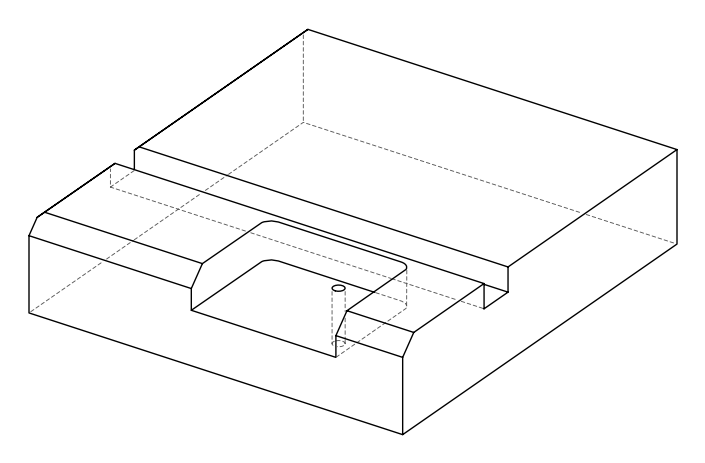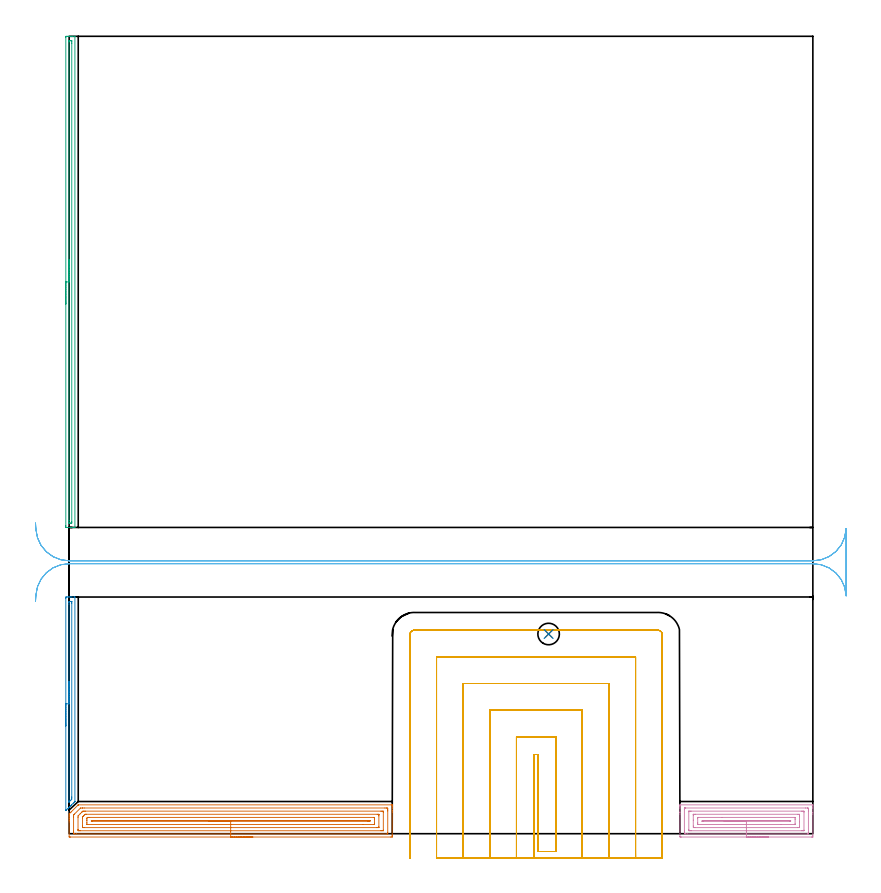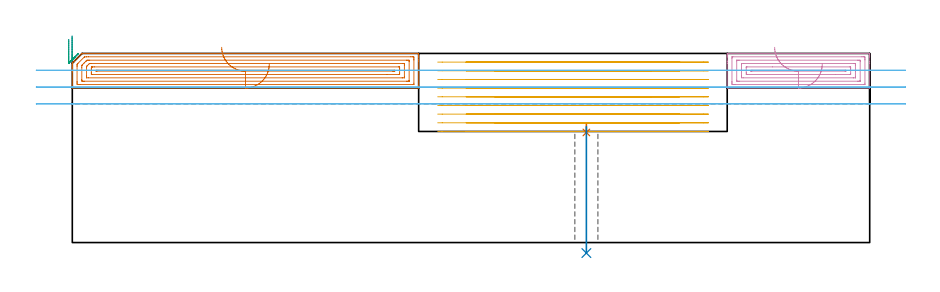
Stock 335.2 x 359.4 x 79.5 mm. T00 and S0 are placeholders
(PLAN: 8 operations, 4 tool changes, 52.5 min)
(1 AREA_MILL | FG_CHAMFER_SURFACE | UGT0205_001 | 7.15 min | 16054 mm3)
(2 AREA_MILL_1 | FG_CHAMFER_SURFACE_1 | UGT0205_001 | 1.67 min | 814 mm3)
(3 AREA_MILL_2 | FG_CHAMFER_SURFACE_2 | UGT0205_001 | 3.7 min | 1886 mm3)
(4 AREA_MILL_3 | FG_CHAMFER_SURFACE_3 | UGT0205_001 | 3.06 min | 7045 mm3)
(5 MILL_SLOT | SLOT_PARTIAL_RECTANGULAR | NXT0201_012 | Follow Part, ap 4, ae 75% | 31.85 min | 421279 mm3)
(6 MILL_RECTANGULAR_SLOT | SLOT_RECTANGULAR | UGT0201_018 | Follow Part, ap 7.5, ae 75% | 4.84 min | 222453 mm3)
(7 SPOT_DRILL | STEP1HOLE | NXT0321_9005460120000 | 0.04 min | 0 mm3)
(8 DRILL_THROUGH_HOLE_INTO_CENTER | STEP1HOLE | UGT0301_492 | 0.22 min | 3396 mm3)
(TOOL UGT0205_001 | Chamfer Mill 20 x 3 x 45 deg. | D20 FL50 Z2)
(TOOL NXT0201_012 | ENDMILL 16mm [2P460-1600-NA 1630] | D16 FL38 Z6)
(TOOL UGT0201_018 | End mill 30 mm | D30 FL50 Z4)
(TOOL NXT0321_9005460120000 | NC Spot Drill, 142deg, 12mm, Carbide, Uncoated | D12 PA142 FL30 Z2)
(TOOL UGT0301_492 | Carbide Drill 9.7 mm | D9.7 PA118 FL87 Z2)
(OP 1 AREA_MILL)
G17 G21 G94 G90
T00 M6
G54
G17 G0 G90 X82.8 Y-1.5 S1061 M3
G43 Z89.5 H0
Z75.
G94 G1 X82.762 Z74.128 F250.
X82.648 Z73.263
X82.459 Z72.412
X82.197 Z71.58
X81.863 Z70.774
X81.46 Z70.
X80.992 Z69.264
X80.46 Z68.572
X79.871 Z67.929
X79.228 Z67.34
X78.536 Z66.808
X77.8 Z66.34
X77.026 Z65.937
X76.22 Z65.603
X75.388 Z65.341
X74.537 Z65.152
X73.672 Z65.038
X72.8 Z65.
X0.592
X0.271 Y-1.497 Z65.002
X0.01 Y-1.492 Z65.006
X0. Y-1.226 Z65.271
Y5.305 Z71.799
Y5.904 Z72.401
Y6.195 Z72.692
Y6.794 Z73.291
Y7.085 Z73.581
Y7.668 Z74.167
Y8.283 Z74.782
X0.008 Y8.866 Z75.364
X0.01 Y8.899 Z75.397
X0.146 Y9.047 Z75.545
X0.856 Y9.756 Z76.255
X3.971 Y12.871 Z79.371
X4.023 Y12.922 Z79.422
X4.106 Y12.995 Z79.491
X4.157 Y13. Z79.5
X145.454
X145.59 Y12.997 Z79.488
X145.593 Y12.96 Z79.451
X145.6 Y12.625 Z79.124
Y12.119 Z78.618
Y11.536 Z78.031
Y10.355 Z76.852
Y9.756 Z76.25
Y-0.627 Z65.87
X145.598 Y-0.926 Z65.571
X145.593 Y-1.492 Z65.006
X145.576 Y-1.493 Z65.004
X145.008 Y-1.5 Z65.
X72.8
Y-0.086 Z66.414
X3.266
X2.42 Y-0.082 Z66.418
X2.375 Y-0.079 Z66.421
X2.01 Y-0.036 Z66.464
X2.003 Y0.335 Z66.835
X2.001 Y0.854 Z67.354
X2. Y1.228 Z67.728
Y7.459 Z73.959
X2.003 Y7.975 Z74.475
X2.009 Y8.341 Z74.841
X2.02 Y8.458 Z74.958
X2.395 Y8.845 Z75.345
X5.049 Y11.498 Z77.998
X5.07 Y11.515 Z78.015
X5.098 Y11.536 Z78.036
X5.894 Y11.583 Z78.083
X5.94 Y11.584 Z78.084
X6.782 Y11.586 Z78.086
X142.334
X143.18 Y11.582 Z78.082
X143.226 Y11.579 Z78.079
X143.59 Y11.536 Z78.036
X143.597 Y11.165 Z77.665
X143.599 Y10.646 Z77.146
X143.6 Y10.272 Z76.772
X143.599 Y0.481 Z66.981
X143.592 Y-0.036 Z66.464
X143.59 Y-0.076 Z66.424
X143.424 Y-0.082 Z66.418
X143.325 Y-0.085 Z66.415
X72.8 Y-0.086 Z66.414
Y1.328 Z67.828
X5.049 Y1.329 Z67.829
X4.572 Y1.33 Z67.83
X4.157 Y1.333 Z67.833
X4.028 Y1.335 Z67.835
X4.01 Y1.587 Z68.087
X4.004 Y1.744 Z68.244
X4.001 Y1.901 Z68.401
Y7.242 Z73.742
X4.01 Y7.975 Z74.475
X4.072 Y8.061 Z74.561
X4.157 Y8.154 Z74.654
X4.957 Y8.958 Z75.458
X5.755 Y9.756 Z76.256
X5.848 Y9.848 Z76.348
X5.94 Y9.938 Z76.438
X6.183 Y10.164 Z76.664
X6.419 Y10.168 Z76.668
X6.832 Y10.17 Z76.67
X7.307 Y10.171 Z76.671
X140.551
X141.028 Y10.17 Z76.67
X141.443 Y10.167 Z76.667
X141.572 Y10.165 Z76.665
X141.59 Y9.913 Z76.413
X141.596 Y9.756 Z76.256
X141.599 Y9.599 Z76.099
Y1.588 Z68.088
X141.593 Y1.43 Z67.93
X141.589 Y1.335 Z67.835
X141.546 Y1.333 Z67.833
X141.443 Y1.331 Z67.831
X140.967 Y1.329 Z67.829
X140.551 Y1.328 Z67.828
X72.8
Y2.743 Z69.243
X6.723
X6.039 Y2.75 Z69.25
X6.01 Y2.754 Z69.254
X6.006 Y2.797 Z69.297
X6.002 Y2.892 Z69.392
X6.001 Y3.083 Z69.583
X6. Y3.465 Z69.965
Y7.026 Z73.526
X6.001 Y7.085 Z73.585
X6.008 Y7.5 Z74.
X6.011 Y7.55 Z74.05
X6.037 Y7.582 Z74.082
X6.091 Y7.64 Z74.14
X6.183 Y7.734 Z74.234
X6.424 Y7.975 Z74.475
X6.832 Y8.383 Z74.883
X7.074 Y8.623 Z75.123
X7.171 Y8.715 Z75.215
X7.2 Y8.739 Z75.239
X7.236 Y8.75 Z75.25
X7.332 Y8.753 Z75.253
X7.723 Y8.757 Z75.257
X7.832
X138.877
X139.561 Y8.75 Z75.25
X139.59 Y8.746 Z75.246
X139.594 Y8.703 Z75.203
X139.598 Y8.608 Z75.108
X139.599 Y8.417 Z74.917
X139.6 Y8.035 Z74.535
X139.599 Y3.109 Z69.609
X139.598 Y2.902 Z69.402
X139.594 Y2.798 Z69.298
X139.59 Y2.752 Z69.252
X139.545 Y2.749 Z69.249
X138.768 Y2.743 Z69.243
X138.66
X72.8
Y4.157 Z70.657
X8.356
X8.184 Y4.159 Z70.659
X8.047 Y4.162 Z70.662
X8.011 Y4.164 Z70.664
X8.008 Y4.176 Z70.676
X8.005 Y4.21 Z70.71
X8.002 Y4.415 Z70.915
X8. Y5.029 Z71.529
Y5.919 Z72.419
X8.001 Y6.195 Z72.695
X8.004 Y6.805 Z73.305
X8.01 Y7.085 Z73.585
X8.199 Y7.293 Z73.793
X8.231 Y7.325 Z73.825
X8.245 Y7.335 Z73.835
X8.271 Y7.338 Z73.838
X8.358 Y7.341 Z73.841
X8.615 Y7.343 Z73.843
X9.248
X137.243
X137.416 Y7.341 Z73.841
X137.553 Y7.338 Z73.838
X137.588 Y7.336 Z73.836
X137.592 Y7.324 Z73.824
X137.595 Y7.29 Z73.79
X137.598 Y7.085 Z73.585
X137.6 Y6.472 Z72.972
Y4.691 Z71.191
X137.599 Y4.415 Z70.915
X137.597 Y4.261 Z70.761
X137.593 Y4.185 Z70.685
X137.591 Y4.17 Z70.67
X137.573 Y4.164 Z70.664
X137.502 Y4.162 Z70.662
X137.242 Y4.158 Z70.658
X132.38 Y4.157 Z70.657
X72.8
Y5.571 Z72.071
X10.398 Y5.572 Z72.072
X10.129 Y5.573 Z72.073
X10.044 Y5.576 Z72.076
X10.01 Y5.579 Z72.079
X10.008 Y5.598 Z72.098
X10.002 Y5.7 Z72.2
X10.004 Y5.853 Z72.353
X10.007 Y5.905 Z72.405
X10.009 Y5.921 Z72.421
X10.04 Y5.922 Z72.422
X10.398 Y5.927 Z72.427
X10.665 Y5.929 Z72.429
X11.023
X135.202 Y5.928 Z72.428
X135.471 Y5.927 Z72.427
X135.556 Y5.924 Z72.424
X135.59 Y5.921 Z72.421
X135.592 Y5.902 Z72.402
X135.596 Y5.802 Z72.302
X135.584 Y5.578 Z72.078
X135.36 Y5.574 Z72.074
X135.202 Y5.572 Z72.072
X134.936 Y5.571 Z72.071
X134.669
X72.8
X71.928 Z72.109
X71.064 Z72.223
X70.212 Z72.412
X69.38 Z72.674
X68.574 Z73.008
X67.8 Z73.411
X67.064 Z73.88
X66.372 Z74.411
X65.729 Z75.
X65.14 Z75.643
X64.609 Z76.335
X64.14 Z77.071
X63.737 Z77.845
X63.403 Z78.651
X63.141 Z79.483
X62.952 Z80.335
X62.838 Z81.2
X62.8 Z82.071
G0 Z89.5
M5
M2
(OP 2 AREA_MILL_1)
G17 G21 G94 G90
T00 M6
G54
G17 G0 G90 X-1.5 Y48.55 S1061 M3
G43 Z89.5 H0
Z85.4
G94 G1 Y48.588 Z84.528 F250.
Y48.702 Z83.664
Y48.891 Z82.812
Y49.153 Z81.98
Y49.487 Z81.174
Y49.89 Z80.4
Y50.359 Z79.664
Y50.89 Z78.972
Y51.479 Z78.329
Y52.122 Z77.74
Y52.814 Z77.208
Y53.55 Z76.74
Y54.324 Z76.337
Y55.13 Z76.003
Y55.962 Z75.741
Y56.814 Z75.552
Y57.678 Z75.438
Y58.55 Z75.4
X-1.499 Y106.136 Z75.401
X-1.496 Y106.447
X-1.492 Y106.69 Z75.403
X-1.192 Y106.7 Z75.701
X-0.554 Z76.343
X-0.321 Z76.576
X0.317 Z77.214
X0.55 Z77.446
X1.016 Z77.915
X2.436 Z79.334
X2.52 Y106.697 Z79.412
X2.597 Y106.69 Z79.489
X2.6 Y106.581 Z79.5
Y14.522
X2.595 Y14.503 Z79.494
X2.592 Y14.493 Z79.49
X2.551 Y14.45 Z79.45
X2.292 Y14.191 Z79.189
X1.857 Y13.755 Z78.753
X1.122 Y13.02 Z78.019
X0.986 Y12.883 Z77.881
X0.844 Y12.743 Z77.742
X0.695 Y12.594 Z77.592
X0.55 Y12.448 Z77.445
X0.399 Y12.298 Z77.297
X0.268 Y12.167 Z77.166
X0.114 Y12.012 Z77.009
X-0.046 Y11.853 Z76.852
X-0.159 Y11.74 Z76.739
X-0.321 Y11.576 Z76.573
X-0.491 Y11.408 Z76.407
X-1.41 Y10.49 Z75.488
X-1.492 Y10.41 Z75.406
X-1.495 Y10.432 Z75.404
X-1.498 Y10.519 Z75.402
X-1.5 Y10.702 Z75.4
Y58.55
X-0.086 Z76.814
Y103.468
X-0.085 Y104.116 Z76.815
X-0.083 Y104.357 Z76.817
X-0.079 Y104.672 Z76.821
X0.223 Y104.691 Z77.123
X0.55 Y104.696 Z77.45
X1.086 Y104.699 Z77.986
X1.16 Y104.696 Z78.06
X1.173 Y104.693 Z78.073
X1.179 Y104.688 Z78.079
X1.181 Y104.675 Z78.081
X1.184 Y104.599 Z78.084
X1.185 Y104.357 Z78.085
X1.186 Y103.708 Z78.086
X1.185 Y16.541 Z78.085
X1.184 Y16.3 Z78.084
X1.179 Y15.658 Z78.079
X1.176 Y15.538 Z78.076
X1.057 Y15.411 Z77.957
X0.802 Y15.153 Z77.702
X0.55 Y14.9 Z77.45
X-0.068 Y14.284 Z76.832
X-0.079 Y14.275 Z76.821
X-0.081 Y14.276 Z76.819
X-0.083 Y14.279 Z76.817
X-0.085 Y14.522 Z76.815
X-0.086 Y14.836 Z76.814
Y58.55
Y59.422 Z76.852
Y60.287 Z76.966
Y61.138 Z77.155
Y61.97 Z77.417
Y62.776 Z77.751
Y63.55 Z78.154
Y64.286 Z78.623
Y64.978 Z79.154
Y65.621 Z79.743
Y66.21 Z80.386
Y66.742 Z81.078
Y67.21 Z81.814
Y67.613 Z82.588
Y67.947 Z83.394
Y68.209 Z84.226
Y68.398 Z85.078
Y68.512 Z85.943
Y68.55 Z86.814
G0 Z89.5
M5
M2
(OP 3 AREA_MILL_2)
G17 G21 G94 G90
T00 M6
G54
G17 G0 G90 X-1.5 Y238.7 S1061 M3
G43 Z89.5 H0
Z85.4
G94 G1 Y238.738 Z84.528 F250.
Y238.852 Z83.663
Y239.041 Z82.812
Y239.303 Z81.98
Y239.637 Z81.174
Y240.04 Z80.4
Y240.508 Z79.664
Y241.04 Z78.972
Y241.629 Z78.329
Y242.272 Z77.74
Y242.964 Z77.208
Y243.7 Z76.74
Y244.474 Z76.337
Y245.28 Z76.003
Y246.112 Z75.741
Y246.963 Z75.552
Y247.828 Z75.438
Y248.7 Z75.4
Y358.807
X-1.498 Y359.119
X-1.492 Y359.39 Z75.403
X-1.192 Y359.4 Z75.702
X-0.609 Z76.289
X-0.321 Z76.575
X0.263 Z77.159
X0.55 Z77.446
X1.125 Z78.024
X1.421 Z78.32
X2.397 Z79.296
X2.5 Y359.398 Z79.392
X2.597 Y359.39 Z79.488
X2.6 Y359.253 Z79.5
Y138.147
X2.597 Y138.01 Z79.488
X2.5 Y138.002 Z79.392
X2.397 Y138. Z79.296
X1.717 Z78.617
X1.125 Z78.024
X0.55 Z77.446
X0.263 Z77.159
X-1.072 Z75.823
X-1.192 Y138.002 Z75.702
X-1.492 Y138.01 Z75.403
X-1.497 Y138.281 Z75.4
X-1.5 Y138.593
Y138.908
Y248.7
X-0.086 Z76.814
X-0.085 Y356.783 Z76.815
X-0.084 Y357.024 Z76.816
X-0.08 Y357.348 Z76.82
X-0.079 Y357.381 Z76.821
X-0.037 Y357.39 Z76.863
X0.06 Y357.395 Z76.96
X0.183 Y357.399 Z77.083
X0.55 Z77.45
X1.056 Y357.398 Z77.956
X1.154 Y357.393 Z78.054
X1.171 Y357.391 Z78.071
X1.179 Y357.36 Z78.079
X1.182 Y357.269 Z78.082
X1.184 Y357.024 Z78.084
X1.186 Y356.373 Z78.086
Y356.132
X1.185 Y140.617 Z78.085
X1.184 Y140.376 Z78.084
X1.18 Y140.052 Z78.08
X1.179 Y140.019 Z78.079
X1.137 Y140.01 Z78.037
X1.04 Y140.005 Z77.94
X0.916 Y140.001 Z77.816
X0.55 Y140. Z77.45
X0.044 Y140.002 Z76.944
X-0.054 Y140.007 Z76.846
X-0.071 Y140.009 Z76.829
X-0.079 Y140.04 Z76.821
X-0.082 Y140.131 Z76.818
X-0.084 Y140.376 Z76.816
X-0.086 Y141.026 Z76.814
Y141.268
Y248.7
Y249.572 Z76.852
Y250.436 Z76.966
Y251.288 Z77.155
Y252.12 Z77.417
Y252.926 Z77.751
Y253.7 Z78.154
Y254.436 Z78.623
Y255.128 Z79.154
Y255.771 Z79.743
Y256.36 Z80.386
Y256.891 Z81.078
Y257.36 Z81.814
Y257.763 Z82.588
Y258.097 Z83.394
Y258.359 Z84.226
Y258.548 Z85.078
Y258.662 Z85.943
Y258.7 Z86.814
G0 Z89.5
M5
M2
(OP 4 AREA_MILL_3)
G17 G21 G94 G90
T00 M6
G54
G17 G0 G90 X315.25 Y-1.5 S1061 M3
G43 Z89.5 H0
Z75.
G94 G1 X315.212 Z74.128 F250.
X315.098 Z73.263
X314.909 Z72.412
X314.647 Z71.58
X314.313 Z70.774
X313.91 Z70.
X313.442 Z69.264
X312.91 Z68.572
X312.321 Z67.929
X311.678 Z67.34
X310.986 Z66.808
X310.25 Z66.34
X309.476 Z65.937
X308.67 Z65.603
X307.838 Z65.341
X306.986 Z65.152
X306.122 Z65.038
X305.25 Z65.
X275.874
X275.554 Y-1.496 Z65.002
X275.31 Y-1.491 Z65.005
X275.3 Y-1.243 Z65.254
Y8.866 Z75.36
Y9.499 Z75.996
Y9.756 Z76.253
Y11.536 Z78.031
Y12.051 Z78.549
Y12.426 Z78.925
Y12.669 Z79.168
X275.307 Y12.965 Z79.456
X275.31 Y12.997 Z79.488
X275.429 Y13. Z79.5
X335.071
X335.19 Y12.997 Z79.488
X335.193 Y12.965 Z79.456
X335.2 Y12.668 Z79.167
Y12.051 Z78.549
Y11.536 Z78.031
Y9.498 Z75.996
Y8.866 Z75.36
Y-0.926 Z65.57
X335.198 Y-1.497 Z65.
X335.197 Y-1.498 Z64.999
X334.626 Y-1.5 Z65.
X305.25
Y-0.086 Z66.414
X278.544
X277.7 Y-0.082 Z66.418
X277.654 Y-0.079 Z66.421
X277.31 Y-0.036 Z66.464
X277.303 Y0.315 Z66.815
X277.301 Y0.854 Z67.354
X277.3 Y1.208 Z67.708
X277.301 Y10.999 Z77.499
X277.308 Y11.536 Z78.036
X277.31 Y11.574 Z78.074
X277.456 Y11.581 Z78.081
X277.555 Y11.584 Z78.084
X277.605 Y11.585 Z78.085
X277.654 Y11.586 Z78.086
X331.956
X332.8 Y11.582 Z78.082
X332.846 Y11.579 Z78.079
X333.19 Y11.536 Z78.036
X333.197 Y11.185 Z77.685
X333.199 Y10.646 Z77.146
X333.2 Y10.292 Z76.792
X333.199 Y0.501 Z67.001
X333.192 Y-0.036 Z66.464
X333.19 Y-0.074 Z66.426
X333.044 Y-0.081 Z66.419
X332.945 Y-0.085 Z66.415
X332.895 Y-0.086 Z66.414
X332.846
X305.25
Y1.328 Z67.828
X280.325 Y1.329 Z67.829
X279.848 Y1.331 Z67.831
X279.435 Y1.335 Z67.835
X279.31 Y1.347 Z67.847
X279.303 Y1.61 Z68.11
X279.301 Y1.744 Z68.244
X279.3 Y9.89 Z76.39
X279.303 Y10.025 Z76.525
X279.308 Y10.114 Z76.614
X279.314 Y10.165 Z76.665
X279.332 Y10.167 Z76.667
X279.435 Y10.169 Z76.669
X279.909 Y10.171 Z76.671
X280.325
X330.175
X330.652 Y10.169 Z76.669
X331.065 Y10.164 Z76.664
X331.19 Y10.153 Z76.653
X331.197 Y9.89 Z76.39
X331.199 Y9.756 Z76.256
X331.2 Y1.61 Z68.11
X331.197 Y1.475 Z67.975
X331.192 Y1.386 Z67.886
X331.186 Y1.335 Z67.835
X331.168 Y1.333 Z67.833
X331.065 Y1.331 Z67.831
X330.591 Y1.329 Z67.829
X330.175 Y1.328 Z67.828
X305.25
Y2.743 Z69.243
X281.996 Y2.744 Z69.244
X281.328 Y2.75 Z69.25
X281.302 Y3.438 Z69.938
X281.3 Y6.11 Z72.61
Y8.378 Z74.878
X281.301 Y8.579 Z75.079
X281.303 Y8.68 Z75.18
X281.307 Y8.73 Z75.23
X281.31 Y8.749 Z75.249
X281.33 Y8.751 Z75.251
X282.105 Y8.757 Z75.257
X282.214
X328.504 Y8.756 Z75.256
X329.172 Y8.75 Z75.25
X329.198 Y8.062 Z74.562
X329.2 Y5.39 Z71.89
Y3.122 Z69.622
X329.199 Y2.921 Z69.421
X329.197 Y2.82 Z69.32
X329.193 Y2.77 Z69.27
X329.19 Y2.751 Z69.251
X329.17 Y2.749 Z69.249
X328.395 Y2.743 Z69.243
X328.286
X305.25
Y4.157 Z70.657
X283.628 Y4.158 Z70.658
X283.456 Y4.16 Z70.66
X283.326 Y4.164 Z70.664
X283.31 Y4.22 Z70.72
X283.305 Y4.415 Z70.915
X283.3 Y5. Z71.5
Y7.085 Z73.585
X283.302 Y7.232 Z73.732
X283.306 Y7.304 Z73.804
X283.31 Y7.334 Z73.834
X283.37 Y7.337 Z73.837
X283.629 Y7.342 Z73.842
X294.31 Y7.343 Z73.843
X326.872 Y7.342 Z73.842
X327.044 Y7.34 Z73.84
X327.173 Y7.336 Z73.836
X327.19 Y7.28 Z73.78
X327.195 Y7.085 Z73.585
X327.2 Y6.5 Z73.
Y4.415 Z70.915
X327.198 Y4.268 Z70.768
X327.195 Y4.196 Z70.696
X327.19 Y4.165 Z70.665
X327.13 Y4.162 Z70.662
X326.871 Y4.158 Z70.658
X320.799 Y4.157 Z70.657
X305.25
Y5.571 Z72.071
X285.666 Y5.572 Z72.072
X285.396 Y5.574 Z72.074
X285.331 Y5.578 Z72.078
X285.309 Y5.582 Z72.082
X285.307 Y5.594 Z72.094
X285.304 Y5.667 Z72.167
X285.318 Y5.922 Z72.422
X285.666 Y5.926 Z72.426
X285.933 Y5.928 Z72.428
X295.903 Y5.929 Z72.429
X324.834 Y5.928 Z72.428
X325.104 Y5.925 Z72.425
X325.169 Y5.922 Z72.422
X325.191 Y5.918 Z72.418
X325.193 Y5.906 Z72.406
X325.197 Y5.832 Z72.332
X325.19 Y5.658 Z72.158
X325.18 Y5.577 Z72.077
X325.159 Y5.575 Z72.075
X325.1 Y5.573 Z72.073
X324.981 Y5.572 Z72.072
X324.834 Y5.571 Z72.071
X305.25
X304.378 Z72.109
X303.514 Z72.223
X302.662 Z72.412
X301.83 Z72.674
X301.024 Z73.008
X300.25 Z73.411
X299.514 Z73.88
X298.822 Z74.411
X298.179 Z75.
X297.59 Z75.643
X297.058 Z76.335
X296.59 Z77.071
X296.187 Z77.845
X295.853 Z78.651
X295.591 Z79.483
X295.402 Z80.335
X295.288 Z81.199
X295.25 Z82.071
G0 Z89.5
M5
M2
(OP 5 MILL_SLOT)
G17 G21 G94 G90
T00 M6
G54
G17 G0 G90 X209.586 Y-11. S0 M3
G43 Z89.5 H1
Z75.855
G94 G1 X209.599 Y-8. F250.
X209.6 Y-7.746 F500.
Y35.7
X211.3
Y-7.745
G3 X211.301 Y-8. R56.
G1 X219.301
X219.3 Y-7.745
Y43.7
X201.6
Y-7.746
X201.599 Y-8.
X201.583 Y-11. F250.
X231.322
X231.301 Y-8.
G2 X231.3 Y-7.745 R36. F500.
G1 Y55.7
X189.6
Y-7.746
X189.599 Y-8.
X189.578 Y-11. F250.
X243.333
X243.301 Y-8.
G2 X243.3 Y-7.745 R24. F500.
G1 Y67.7
X177.6
Y-7.746
G2 X177.599 Y-8. R24.
G1 X177.567 Y-11. F250.
X255.366 Y-10.999
X255.303 Y-8.
G2 X255.3 Y-7.745 R12. F500.
G1 Y79.7
X165.6
Y-7.746
G2 X165.597 Y-8. R12.
G1 X165.534 Y-10.999 F250.
X267.3 Y-10.745
Y-7.745
Y89.8 F500.
G3 X265.4 Y91.7 R1.9
G1 X155.5
G3 X153.6 Y89.8 R1.9
G1 Y-7.746
Y-10.746 F250.
G0 X209.599 Y-11. Z72.211
G1 X209.6 Y-8.
Y35.7 F500.
X211.3
Y-8.
X219.3
Y43.7
X201.6
Y-8.
X201.599 Y-11. F250.
X231.302
X231.3 Y-8.
Y55.7 F500.
X189.6
Y-8.
X189.598 Y-11. F250.
X243.303
X243.3 Y-8.
Y67.7 F500.
X177.6
Y-8.
X177.597 Y-11. F250.
X255.305
X255.3 Y-8.
Y79.7 F500.
X165.6
Y-8.
X165.594 Y-11. F250.
X267.3 Y-10.978
Y-7.978
Y89.8 F500.
G3 X265.4 Y91.7 R1.9
G1 X155.5
G3 X153.6 Y89.8 R1.9
G1 Y-7.978
Y-10.978 F250.
G0 X209.6 Y-11. Z68.567
G1 Y-8.
Y35.7 F500.
X211.3
Y-8.
X219.3
Y43.7
X201.6
Y-8.
Y-11. F250.
X231.3
Y-8.
Y55.7 F500.
X189.6
Y-8.
Y-11. F250.
X243.3
Y-8.
Y67.7 F500.
X177.6
Y-8.
Y-11. F250.
X255.3
Y-8.
Y79.7 F500.
X165.6
Y-8.
Y-11. F250.
X267.3
Y-8.
Y89.8 F500.
G3 X265.4 Y91.7 R1.9
G1 X155.5
G3 X153.6 Y89.8 R1.9
G1 Y-8.
Y-11. F250.
G0 X209.6 Z64.922
G1 Y-8.
Y35.7 F500.
X211.3
Y-8.
X219.3
Y43.7
X201.6
Y-8.
Y-11. F250.
X231.3
Y-8.
Y55.7 F500.
X189.6
Y-8.
Y-11. F250.
X243.3
Y-8.
Y67.7 F500.
X177.6
Y-8.
Y-11. F250.
X255.3
Y-8.
Y79.7 F500.
X165.6
Y-8.
Y-11. F250.
X267.3
Y-8.
Y89.8 F500.
G3 X265.4 Y91.7 R1.9
G1 X155.5
G3 X153.6 Y89.8 R1.9
G1 Y-8.
Y-11. F250.
G0 X209.6 Z61.278
G1 Y-8.
Y35.7 F500.
X211.3
Y-8.
X219.3
Y43.7
X201.6
Y-8.
Y-11. F250.
X231.3
Y-8.
Y55.7 F500.
X189.6
Y-8.
Y-11. F250.
X243.3
Y-8.
Y67.7 F500.
X177.6
Y-8.
Y-11. F250.
X255.3
Y-8.
Y79.7 F500.
X165.6
Y-8.
Y-11. F250.
X267.3
Y-8.
Y89.8 F500.
G3 X265.4 Y91.7 R1.9
G1 X155.5
G3 X153.6 Y89.8 R1.9
G1 Y-8.
Y-11. F250.
G0 X209.6 Z57.633
G1 Y-8.
Y35.7 F500.
X211.3
Y-8.
X219.3
Y43.7
X201.6
Y-8.
Y-11. F250.
X231.3
Y-8.
Y55.7 F500.
X189.6
Y-8.
Y-11. F250.
X243.3
Y-8.
Y67.7 F500.
X177.6
Y-8.
Y-11. F250.
X255.3
Y-8.
Y79.7 F500.
X165.6
Y-8.
Y-11. F250.
X267.3
Y-8.
Y89.8 F500.
G3 X265.4 Y91.7 R1.9
G1 X155.5
G3 X153.6 Y89.8 R1.9
G1 Y-8.
Y-11. F250.
G0 X209.6 Z53.989
G1 Y-8.
Y35.7 F500.
X211.3
Y-8.
X219.3
Y43.7
X201.6
Y-8.
Y-11. F250.
X231.3
Y-8.
Y55.7 F500.
X189.6
Y-8.
Y-11. F250.
X243.3
Y-8.
Y67.7 F500.
X177.6
Y-8.
Y-11. F250.
X255.3
Y-8.
Y79.7 F500.
X165.6
Y-8.
Y-11. F250.
X267.3
Y-8.
Y89.8 F500.
G3 X265.4 Y91.7 R1.9
G1 X155.5
G3 X153.6 Y89.8 R1.9
G1 Y-8.
Y-11. F250.
G0 X209.6 Z50.344
G1 Y-8.
Y35.7 F500.
X211.3
Y-8.
X219.3
Y43.7
X201.6
Y-8.
Y-11. F250.
X231.3
Y-8.
Y55.7 F500.
X189.6
Y-8.
Y-11. F250.
X243.3
Y-8.
Y67.7 F500.
X177.6
Y-8.
Y-11. F250.
X255.3
Y-8.
Y79.7 F500.
X165.6
Y-8.
Y-11. F250.
X267.3
Y-8.
Y89.8 F500.
G3 X265.4 Y91.7 R1.9
G1 X155.5
G3 X153.6 Y89.8 R1.9
G1 Y-8.
Y-11. F250.
G0 X209.6 Z46.7
G1 Y-8.
Y35.7 F500.
X211.3
Y-8.
X219.3
Y43.7
X201.6
Y-8.
Y-11. F250.
X231.3
Y-8.
Y55.7 F500.
X189.6
Y-8.
Y-11. F250.
X243.3
Y-8.
Y67.7 F500.
X177.6
Y-8.
Y-11. F250.
X255.3
Y-8.
Y79.7 F500.
X165.6
Y-8.
Y-11. F250.
X267.3
Y-8.
Y89.8 F500.
G3 X265.4 Y91.7 R1.9
G1 X155.5
G3 X153.6 Y89.8 R1.9
G1 Y-8.
Y-11. F250.
G0 Z89.5
M5
M2
(OP 6 MILL_RECTANGULAR_SLOT)
G17 G21 G94 G90
T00 M6
G54
G17 G0 G90 X-15.16 Y104.654 S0 M3
G43 Z89.5 H0
Z72.433
G94 G1 X-14.97 Y107.648 F250.
G2 X0. Y121.7 R15. F500.
G1 X335.2
G2 X350.19 Y107.248 R15.
G1 X350.2
Y137.452
X350.19
G2 X335.2 Y123. R15.
G1 X0.
G2 X-14.97 Y137.052 R15.
G1 X-15.16 Y140.046 F250.
G0 Y104.654 Z65.367
G1 X-14.97 Y107.648
G2 X0. Y121.7 R15. F500.
G1 X335.2
G2 X350.19 Y107.248 R15.
G1 X350.2
Y137.452
X350.19
G2 X335.2 Y123. R15.
G1 X0.
G2 X-14.97 Y137.052 R15.
G1 X-15.16 Y140.046 F250.
G0 Y104.654 Z58.3
G1 X-14.97 Y107.648
G2 X0. Y121.7 R15. F500.
G1 X335.2
G2 X350.19 Y107.248 R15.
G1 X350.2
Y137.452
X350.19
G2 X335.2 Y123. R15.
G1 X0.
G2 X-14.97 Y137.052 R15.
G1 X-15.16 Y140.046 F250.
G0 Z89.5
M5
M2
(OP 7 SPOT_DRILL)
G17 G21 G94 G90
T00 M6
G54
G17 G0 G90 X216.1 Y90. S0 M3
G43 Z89.5 H0
G94 G81 G98 Z46.283 F250. R49.7
G80
M5
M2
(OP 8 DRILL_THROUGH_HOLE_INTO_CENTER)
G17 G21 G94 G90
T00 M6
G54
G17 G0 G90 X216.1 Y90. S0 M3
G43 Z89.5 H0
G94 G73 G98 Z-4.414 F250. Q8.519 R48.7
G80
M5
M2
